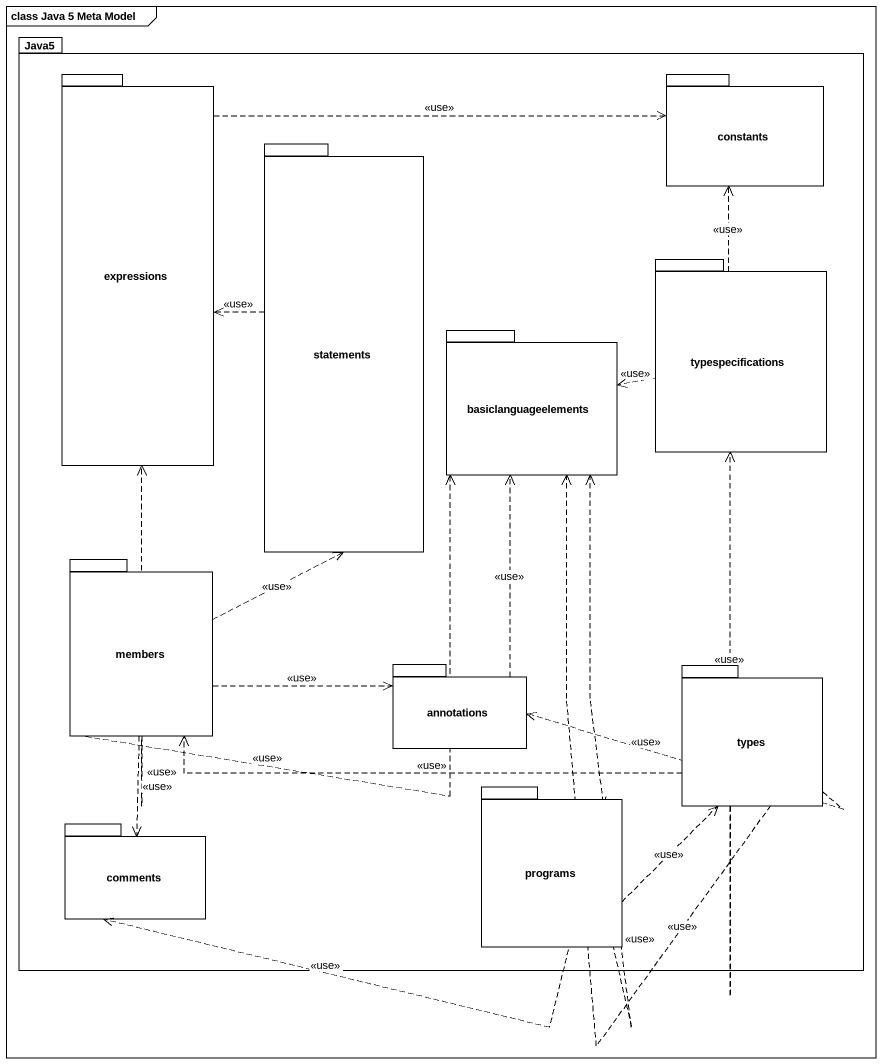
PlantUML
@startuml
mainframe class Java 5 Meta Model
package Java5 #FFFFFF {
  package expressions {
  }
  package constants {
  }
  package statements {
  }
  package typespecifications {
  }
  package basiclanguageelements {
  }
  package members {
  }
  package annotations {
  }
  package types {
  }
  package comments {
  }
  package programs {
  }
}
expressions .right.> constants : <<use>>
statements .left.> expressions : <<use>>
typespecifications .up.> constants : <<use>>
typespecifications .left.> basiclanguageelements : <<use>>
members .up.> expressions : <<use>>
members .up.> statements : <<use>>
members .up.> basiclanguageelements : <<use>>
members .right.> annotations : <<use>>
members ..> comments : <<use>>
annotations .up.> basiclanguageelements : <<use>>
types .up.> typespecifications : <<use>>
types .up.> basiclanguageelements : <<use>>
types .left.> members : <<use>>
types .left.> annotations : <<use>>
programs .up.> basiclanguageelements : <<use>>
programs .up.> types : <<use>>
programs .left.> comments : <<use>>
@enduml
